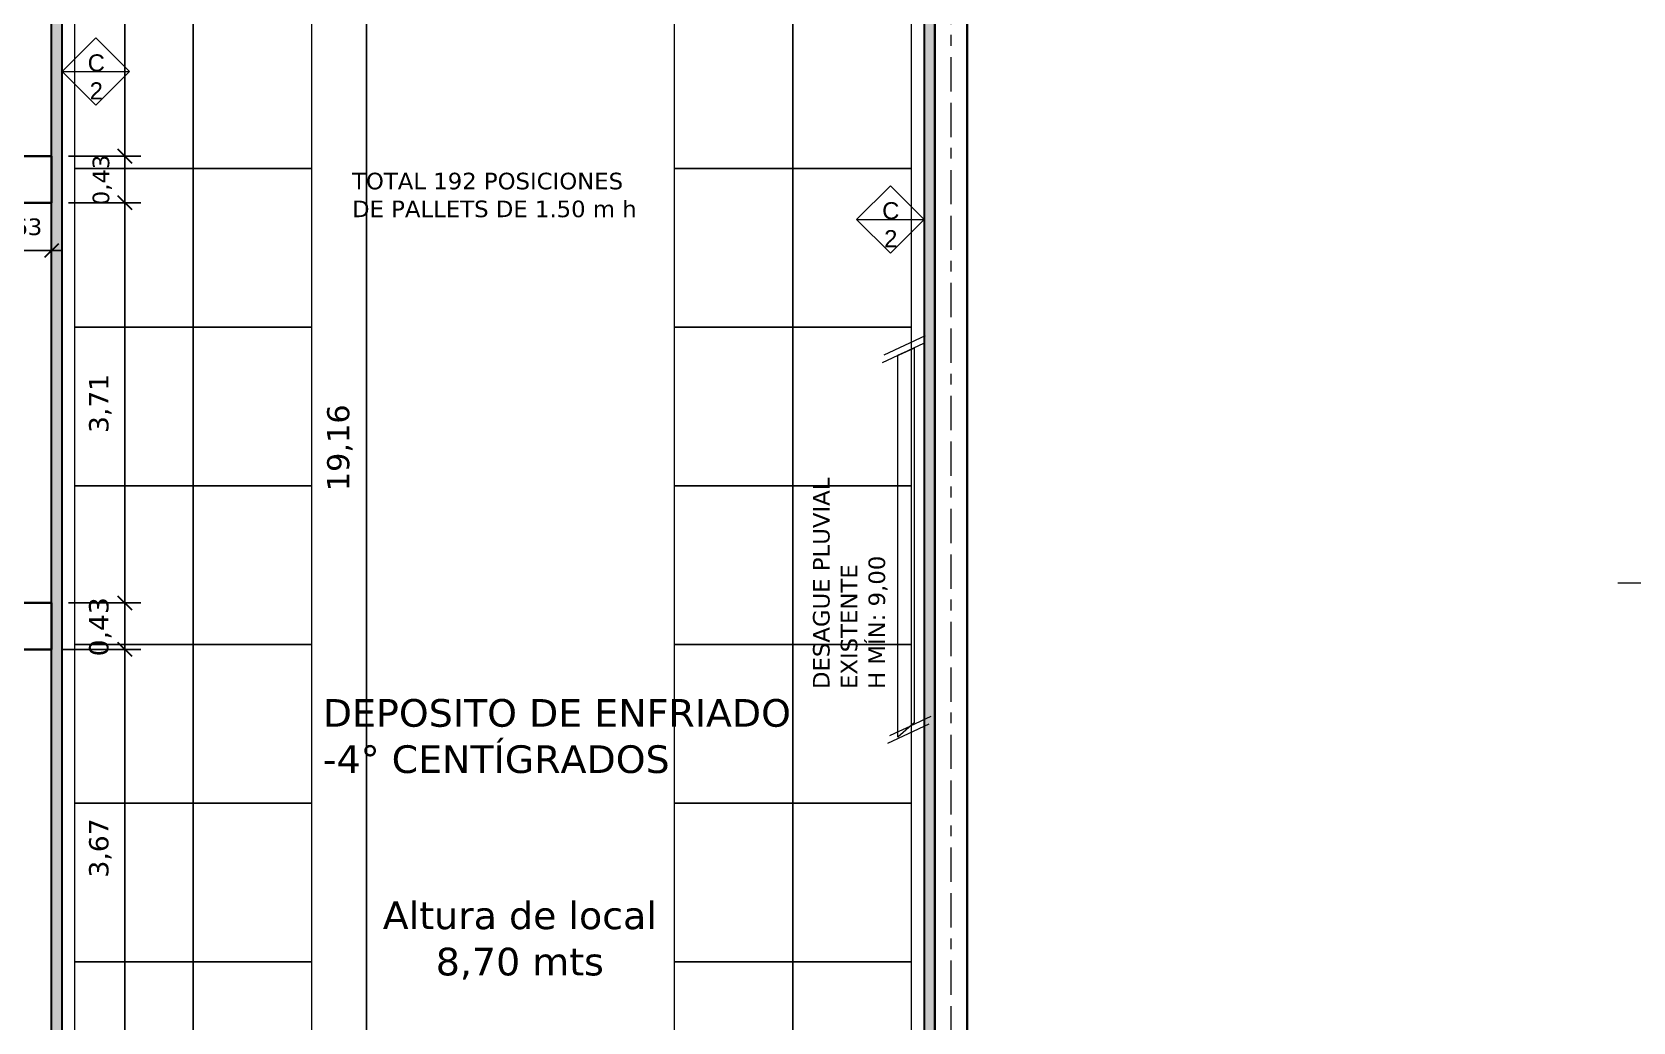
# Model space of a CAD drawing. Header units: metres. Extents: x -16.9 to 45.1, y -12.2 to 64.8.
# Drawn here: x 0.5 to 15.34, y 27.27 to 36.45 of the extents above; entities that cross this region are included whole.
import ezdxf

# ---------------------------------------------------------------- set-up
doc = ezdxf.new("R2010")
doc.units = ezdxf.units.M
doc.header["$LTSCALE"] = 0.508
doc.header["$PDMODE"] = 1
doc.header["$PDSIZE"] = -2
doc.linetypes.add('STYLE_02', pattern=[0.694425, 0.48607, -0.208355])
doc.linetypes.add('STYLE_07', pattern=[1.875, 0.625, -0.20828, 0.625, -0.20836, 0.06943, -0.13893])
doc.layers.get('0').update_dxf_attribs({"lineweight": 18})
for name, color, linetype, lineweight in [('columnas HA', 7, 'Continuous', 35), ('Dimension', 7, 'Continuous', 5), ('ESTANTERIA', 7, 'Continuous', 18), ('Muros', 7, 'Continuous', 35), ('None', 7, 'Continuous', 5), ('panel nuevo', 7, 'Continuous', 30), ('TEXTO', 7, 'Continuous', 18), ('TEXTOTERMINACIONES', 7, 'Continuous', 20)]:
    doc.layers.add(name, color=color, linetype=linetype, lineweight=lineweight)
doc.styles.add('Arial', font='arial.ttf')
doc.styles.add('Verdana', font='verdana.ttf')
doc.dimstyles.new('personal', dxfattribs={"dimtxt": 0.227376, "dimasz": 0.179989, "dimexe": 0.15, "dimexo": 0.159, "dimgap": 0.001, "dimtad": 1, "dimzin": 3, "dimtxsty": 'Arial', "dimblk": 'VW_SLASH', "dimcen": 0, "dimdle": 0.001, "dimazin": 0, "dimtfac": 0.8, "dimtix": 1, "dimtmove": 0, "dimatfit": 0, "dimldrblk": 'VW_CONCAVEFILLED', "dimfxl": 0, "dimfrac": 2, "dimtolj": 1, "dimtzin": 3, "dimarcsym": 0})
pattern_1 = [(0, (0.94279, 11.969912), (0.050229492, 0.029000004), [0.03348633, -0.06697266]), (120, (0.94279, 11.969912), (-0.050229486, 0.029000014), [0.03348633, -0.06697266]), (60, (0.976275, 12.027912), (6e-09, 0.058000018), [0.03348633, -0.06697266])]

# ---------------------------------------------------------------- blocks, each defined once
blk = doc.blocks.new('*D32')
at = {"layer": 'Defpoints', "color": 0, "lineweight": 0, "transparency": 16777216}
for p in [(3.6, 42.18), (3.64, 42.18), (3.49, 23.02)]:
    blk.add_point(p, dxfattribs=at)
at = {"layer": 'Dimension', "color": 0, "lineweight": -2, "transparency": 16777216}
for p, q in [((3.481, 42.18), (3.45, 42.18)), ((3.6, 42.28), (3.6, 42.18)), ((3.6, 42.18), (3.6, 23.02)), ((3.6, 23.02), (3.6, 22.92)), ((3.649, 23.02), (3.75, 23.02))]:
    blk.add_line(p, q, dxfattribs=at)
at = {"layer": 'panel nuevo', "color": 0, "transparency": 16777216}
for points in [[(3.536, 42.244), (3.664, 42.116)], [(3.664, 22.956), (3.536, 23.084)]]:
    blk.add_lwpolyline(points, dxfattribs=at)
at = {"layer": 'Dimension', "color": 0, "transparency": 16777216, "insert": (3.236, 32.19), "char_height": 0.2051, "attachment_point": 1, "rotation": 90, "line_spacing_factor": 1.003239, "style": 'Verdana'}
blk.add_mtext('19,16', dxfattribs=at)
blk = doc.blocks.new('VW_CONCAVEFILLED')
at = {"linetype": 'ByBlock', "lineweight": 0}
blk.add_hatch(color=0, dxfattribs=at).paths.add_polyline_path([(-1.111, 0.298), (-1.079, 0.28), (-1.046, 0.263), (-1.013, 0.247), (-0.98, 0.231), (-0.947, 0.216), (-0.914, 0.201), (-0.88, 0.187), (-0.847, 0.173), (-0.813, 0.16), (-0.779, 0.147), (-0.745, 0.135), (-0.711, 0.123), (-0.677, 0.112), (-0.643, 0.101), (-0.608, 0.091), (-0.574, 0.082), (-0.539, 0.073), (-0.504, 0.064), (-0.469, 0.056), (-0.434, 0.049), (-0.398, 0.042), (-0.363, 0.035), (-0.327, 0.029), (-0.291, 0.024), (-0.255, 0.019), (-0.219, 0.015), (-0.183, 0.011), (-0.147, 0.008), (-0.11, 0.005), (-0.074, 0.003), (-0.037, 0.001), (0, 0), (-0.037, -0.001), (-0.074, -0.003), (-0.11, -0.005), (-0.147, -0.008), (-0.183, -0.011), (-0.219, -0.015), (-0.255, -0.019), (-0.291, -0.024), (-0.327, -0.029), (-0.363, -0.035), (-0.398, -0.042), (-0.434, -0.049), (-0.469, -0.056), (-0.504, -0.064), (-0.539, -0.073), (-0.574, -0.082), (-0.608, -0.091), (-0.643, -0.101), (-0.677, -0.112), (-0.711, -0.123), (-0.745, -0.135), (-0.779, -0.147), (-0.813, -0.16), (-0.847, -0.173), (-0.88, -0.187), (-0.914, -0.201), (-0.947, -0.216), (-0.98, -0.231), (-1.013, -0.247), (-1.046, -0.263), (-1.079, -0.28), (-1.111, -0.298), (-1.097, -0.282), (-1.085, -0.267), (-1.072, -0.25), (-1.061, -0.233), (-1.051, -0.215), (-1.041, -0.197), (-1.032, -0.179), (-1.024, -0.16), (-1.017, -0.141), (-1.011, -0.121), (-1.006, -0.101), (-1.001, -0.081), (-0.998, -0.061), (-0.996, -0.041), (-0.994, -0.02), (-0.994, 0), (-0.994, 0.02), (-0.996, 0.041), (-0.998, 0.061), (-1.001, 0.081), (-1.006, 0.101), (-1.011, 0.121), (-1.017, 0.141), (-1.024, 0.16), (-1.032, 0.179), (-1.041, 0.197), (-1.051, 0.215), (-1.061, 0.233), (-1.072, 0.25), (-1.085, 0.267), (-1.097, 0.282)])
at = {"layer": 'panel nuevo', "color": 0}
blk.add_lwpolyline([(-1.111, 0.298), (-1.079, 0.28), (-1.046, 0.263), (-1.013, 0.247), (-0.98, 0.231), (-0.947, 0.216), (-0.914, 0.201), (-0.88, 0.187), (-0.847, 0.173), (-0.813, 0.16), (-0.779, 0.147), (-0.745, 0.135), (-0.711, 0.123), (-0.677, 0.112), (-0.643, 0.101), (-0.608, 0.091), (-0.574, 0.082), (-0.539, 0.073), (-0.504, 0.064), (-0.469, 0.056), (-0.434, 0.049), (-0.398, 0.042), (-0.363, 0.035), (-0.327, 0.029), (-0.291, 0.024), (-0.255, 0.019), (-0.219, 0.015), (-0.183, 0.011), (-0.147, 0.008), (-0.11, 0.005), (-0.074, 0.003), (-0.037, 0.001), (0, 0), (-0.037, -0.001), (-0.074, -0.003), (-0.11, -0.005), (-0.147, -0.008), (-0.183, -0.011), (-0.219, -0.015), (-0.255, -0.019), (-0.291, -0.024), (-0.327, -0.029), (-0.363, -0.035), (-0.398, -0.042), (-0.434, -0.049), (-0.469, -0.056), (-0.504, -0.064), (-0.539, -0.073), (-0.574, -0.082), (-0.608, -0.091), (-0.643, -0.101), (-0.677, -0.112), (-0.711, -0.123), (-0.745, -0.135), (-0.779, -0.147), (-0.813, -0.16), (-0.847, -0.173), (-0.88, -0.187), (-0.914, -0.201), (-0.947, -0.216), (-0.98, -0.231), (-1.013, -0.247), (-1.046, -0.263), (-1.079, -0.28), (-1.111, -0.298), (-1.097, -0.282), (-1.085, -0.267), (-1.072, -0.25), (-1.061, -0.233), (-1.051, -0.215), (-1.041, -0.197), (-1.032, -0.179), (-1.024, -0.16), (-1.017, -0.141), (-1.011, -0.121), (-1.006, -0.101), (-1.001, -0.081), (-0.998, -0.061), (-0.996, -0.041), (-0.994, -0.02), (-0.994, 0), (-0.994, 0.02), (-0.996, 0.041), (-0.998, 0.061), (-1.001, 0.081), (-1.006, 0.101), (-1.011, 0.121), (-1.017, 0.141), (-1.024, 0.16), (-1.032, 0.179), (-1.041, 0.197), (-1.051, 0.215), (-1.061, 0.233), (-1.072, 0.25), (-1.085, 0.267), (-1.097, 0.282)], close=True, dxfattribs=at)
blk = doc.blocks.new('VW_SLASH')
at = {"color": 0, "linetype": 'ByBlock', "lineweight": -2}
blk.add_line((0, 0), (-1, 0), dxfattribs=at)
at = {"layer": 'panel nuevo', "color": 0}
blk.add_lwpolyline([(0.354, 0.354), (-0.354, -0.354)], dxfattribs=at)
blk = doc.blocks.new('*D41')
at = {"layer": 'Defpoints', "color": 0, "lineweight": 0, "transparency": 16777216}
for p in [(0.05, 34.864), (0.68, 34.864), (0.05, 34.42)]:
    blk.add_point(p, dxfattribs=at)
at = {"layer": 'Dimension', "color": 0, "lineweight": -2, "transparency": 16777216}
for p, q in [((0.05, 34.705), (0.05, 34.27)), ((0.68, 34.705), (0.68, 34.27)), ((-0.05, 34.42), (0.05, 34.42)), ((0.05, 34.42), (0.68, 34.42)), ((0.68, 34.42), (0.78, 34.42))]:
    blk.add_line(p, q, dxfattribs=at)
at = {"layer": 'panel nuevo', "color": 0, "transparency": 16777216}
for points in [[(-0.014, 34.356), (0.114, 34.484)], [(0.744, 34.484), (0.616, 34.356)]]:
    blk.add_lwpolyline(points, dxfattribs=at)
at = {"layer": 'Dimension', "color": 0, "transparency": 16777216, "insert": (0.125, 34.718), "char_height": 0.1538, "attachment_point": 1, "line_spacing_factor": 1.003239, "style": 'Verdana'}
blk.add_mtext('0,63', dxfattribs=at)
blk = doc.blocks.new('*D42')
at = {"layer": 'Defpoints', "color": 0, "lineweight": 0, "transparency": 16777216}
for p in [(0.68, 35.296), (1.36, 35.296), (0.68, 34.864)]:
    blk.add_point(p, dxfattribs=at)
at = {"layer": 'Dimension', "color": 0, "lineweight": -2, "transparency": 16777216}
for p, q in [((1.36, 35.396), (1.36, 35.296)), ((0.839, 35.296), (1.51, 35.296)), ((1.36, 35.296), (1.36, 34.864)), ((0.839, 34.864), (1.51, 34.864)), ((1.36, 34.864), (1.36, 34.764))]:
    blk.add_line(p, q, dxfattribs=at)
at = {"layer": 'panel nuevo', "color": 0, "transparency": 16777216}
for points in [[(1.296, 35.359), (1.424, 35.232)], [(1.424, 34.801), (1.296, 34.928)]]:
    blk.add_lwpolyline(points, dxfattribs=at)
at = {"layer": 'Dimension', "color": 0, "transparency": 16777216, "insert": (1.062, 34.84), "char_height": 0.1538, "attachment_point": 1, "rotation": 90, "line_spacing_factor": 1.003239, "style": 'Verdana'}
blk.add_mtext('0,43', dxfattribs=at)
blk = doc.blocks.new('*D143')
at = {"layer": 'Defpoints', "color": 0, "lineweight": 0, "transparency": 16777216}
for p in [(0.68, 39.024), (1.36, 39.024), (0.68, 35.296)]:
    blk.add_point(p, dxfattribs=at)
at = {"layer": 'Dimension', "color": 0, "lineweight": -2, "transparency": 16777216}
for p, q in [((1.36, 39.124), (1.36, 39.024)), ((0.839, 39.024), (1.51, 39.024)), ((1.36, 39.024), (1.36, 35.296)), ((0.839, 35.296), (1.51, 35.296)), ((1.36, 35.296), (1.36, 35.196))]:
    blk.add_line(p, q, dxfattribs=at)
at = {"layer": 'panel nuevo', "color": 0, "transparency": 16777216}
for points in [[(1.296, 39.088), (1.424, 38.961)], [(1.424, 35.232), (1.296, 35.359)]]:
    blk.add_lwpolyline(points, dxfattribs=at)
at = {"layer": 'Dimension', "color": 0, "transparency": 16777216, "insert": (1.029, 36.88), "char_height": 0.1794, "attachment_point": 1, "rotation": 90, "line_spacing_factor": 1.003239, "style": 'Verdana'}
blk.add_mtext('3,73', dxfattribs=at)
blk = doc.blocks.new('*D144')
at = {"layer": 'Defpoints', "color": 0, "lineweight": 0, "transparency": 16777216}
for p in [(0.68, 34.864), (1.36, 34.864), (0.68, 31.156)]:
    blk.add_point(p, dxfattribs=at)
at = {"layer": 'Dimension', "color": 0, "lineweight": -2, "transparency": 16777216}
for p, q in [((1.36, 34.964), (1.36, 34.864)), ((0.839, 34.864), (1.51, 34.864)), ((1.36, 34.864), (1.36, 31.156)), ((0.839, 31.156), (1.51, 31.156)), ((1.36, 31.156), (1.36, 31.056))]:
    blk.add_line(p, q, dxfattribs=at)
at = {"layer": 'panel nuevo', "color": 0, "transparency": 16777216}
for points in [[(1.296, 34.928), (1.424, 34.801)], [(1.424, 31.092), (1.296, 31.219)]]:
    blk.add_lwpolyline(points, dxfattribs=at)
at = {"layer": 'Dimension', "color": 0, "transparency": 16777216, "insert": (1.029, 32.73), "char_height": 0.1794, "attachment_point": 1, "rotation": 90, "line_spacing_factor": 1.003239, "style": 'Verdana'}
blk.add_mtext('3,71', dxfattribs=at)
blk = doc.blocks.new('*D145')
at = {"layer": 'Defpoints', "color": 0, "lineweight": 0, "transparency": 16777216}
for p in [(0.68, 31.156), (1.36, 31.156), (0.61, 30.724)]:
    blk.add_point(p, dxfattribs=at)
at = {"layer": 'Dimension', "color": 0, "lineweight": -2, "transparency": 16777216}
for p, q in [((1.36, 31.256), (1.36, 31.156)), ((0.839, 31.156), (1.51, 31.156)), ((1.36, 31.156), (1.36, 30.724)), ((0.769, 30.724), (1.51, 30.724)), ((1.36, 30.724), (1.36, 30.624))]:
    blk.add_line(p, q, dxfattribs=at)
at = {"layer": 'panel nuevo', "color": 0, "transparency": 16777216}
for points in [[(1.296, 31.219), (1.424, 31.092)], [(1.424, 30.661), (1.296, 30.788)]]:
    blk.add_lwpolyline(points, dxfattribs=at)
at = {"layer": 'Dimension', "color": 0, "transparency": 16777216, "insert": (1.029, 30.66), "char_height": 0.1794, "attachment_point": 1, "rotation": 90, "line_spacing_factor": 1.003239, "style": 'Verdana'}
blk.add_mtext('0,43', dxfattribs=at)
blk = doc.blocks.new('*D146')
at = {"layer": 'Defpoints', "color": 0, "lineweight": 0, "transparency": 16777216}
for p in [(0.61, 30.724), (1.36, 30.724), (0.68, 27.056)]:
    blk.add_point(p, dxfattribs=at)
at = {"layer": 'Dimension', "color": 0, "lineweight": -2, "transparency": 16777216}
for p, q in [((0.769, 30.724), (1.51, 30.724)), ((1.36, 30.824), (1.36, 30.724)), ((1.36, 30.724), (1.36, 27.056)), ((0.839, 27.056), (1.51, 27.056)), ((1.36, 27.056), (1.36, 26.956))]:
    blk.add_line(p, q, dxfattribs=at)
at = {"layer": 'panel nuevo', "color": 0, "transparency": 16777216}
for points in [[(1.296, 30.788), (1.424, 30.661)], [(1.424, 26.992), (1.296, 27.119)]]:
    blk.add_lwpolyline(points, dxfattribs=at)
at = {"layer": 'Dimension', "color": 0, "transparency": 16777216, "insert": (1.029, 28.61), "char_height": 0.1794, "attachment_point": 1, "rotation": 90, "line_spacing_factor": 1.003239, "style": 'Verdana'}
blk.add_mtext('3,67', dxfattribs=at)
blk = doc.blocks.new('Group-26')
at = {"layer": 'ESTANTERIA', "color": 0, "linetype": 'Continuous'}
for points in [[(1.995, 36.65), (0.895, 36.65), (0.895, 35.18), (1.995, 35.18)], [(3.095, 36.65), (1.995, 36.65), (1.995, 35.18), (3.095, 35.18)], [(7.553, 36.65), (6.453, 36.65), (6.453, 35.18), (7.553, 35.18)], [(8.653, 36.65), (7.553, 36.65), (7.553, 35.18), (8.653, 35.18)], [(1.995, 35.18), (0.895, 35.18), (0.895, 33.71), (1.995, 33.71)], [(3.095, 35.18), (1.995, 35.18), (1.995, 33.71), (3.095, 33.71)], [(7.553, 35.18), (6.453, 35.18), (6.453, 33.71), (7.553, 33.71)], [(8.653, 35.18), (7.553, 35.18), (7.553, 33.71), (8.653, 33.71)], [(1.995, 33.71), (0.895, 33.71), (0.895, 32.24), (1.995, 32.24)], [(3.095, 33.71), (1.995, 33.71), (1.995, 32.24), (3.095, 32.24)], [(7.553, 33.71), (6.453, 33.71), (6.453, 32.24), (7.553, 32.24)], [(8.653, 33.71), (7.553, 33.71), (7.553, 32.24), (8.653, 32.24)], [(1.995, 32.24), (0.895, 32.24), (0.895, 30.77), (1.995, 30.77)], [(3.095, 32.24), (1.995, 32.24), (1.995, 30.77), (3.095, 30.77)], [(7.553, 32.24), (6.453, 32.24), (6.453, 30.77), (7.553, 30.77)], [(8.653, 32.24), (7.553, 32.24), (7.553, 30.77), (8.653, 30.77)], [(1.995, 30.77), (0.895, 30.77), (0.895, 29.3), (1.995, 29.3)], [(3.095, 30.77), (1.995, 30.77), (1.995, 29.3), (3.095, 29.3)], [(7.553, 30.77), (6.453, 30.77), (6.453, 29.3), (7.553, 29.3)], [(8.653, 30.77), (7.553, 30.77), (7.553, 29.3), (8.653, 29.3)], [(1.995, 29.3), (0.895, 29.3), (0.895, 27.83), (1.995, 27.83)], [(3.095, 29.3), (1.995, 29.3), (1.995, 27.83), (3.095, 27.83)], [(7.553, 29.3), (6.453, 29.3), (6.453, 27.83), (7.553, 27.83)], [(8.653, 29.3), (7.553, 29.3), (7.553, 27.83), (8.653, 27.83)], [(1.995, 27.83), (0.895, 27.83), (0.895, 26.36), (1.995, 26.36)], [(3.095, 27.83), (1.995, 27.83), (1.995, 26.36), (3.095, 26.36)], [(7.553, 27.83), (6.453, 27.83), (6.453, 26.36), (7.553, 26.36)], [(8.653, 27.83), (7.553, 27.83), (7.553, 26.36), (8.653, 26.36)]]:
    blk.add_lwpolyline(points, close=True, dxfattribs=at)

msp = doc.modelspace()

# ---------------------------------------------------------------- hatches: boundary and pattern name
at = {"layer": 'panel nuevo', "linetype": 'Continuous', "lineweight": 9}
h = msp.add_hatch(dxfattribs=at)
h.set_pattern_fill('HONEY', style=0, pattern_type=2)
h.set_pattern_definition(pattern_1)
h.paths.add_polyline_path([(0.78, 23.02), (0.68, 22.92), (0.68, 42.28), (0.78, 42.18)])
h = msp.add_hatch(dxfattribs=at)
h.set_pattern_fill('HONEY', style=0, pattern_type=2)
h.set_pattern_definition(pattern_1)
h.paths.add_polyline_path([(8.77, 42.18), (8.87, 42.28), (8.87, 22.92), (8.77, 23.02)])

# ---------------------------------------------------------------- linework, layer by layer
at = {"layer": 'columnas HA'}
for points in [[(0.05, 35.296), (0.68, 35.296), (0.68, 34.864), (0.05, 34.864)], [(0.05, 31.156), (0.68, 31.156), (0.68, 30.724), (0.05, 30.724)]]:
    msp.add_lwpolyline(points, close=True, dxfattribs=at)
at = {"layer": 'Muros'}
for p, q in [((8.87, 42.74), (8.87, 16.417)), ((9.17, 39.61), (9.17, -4.264))]:
    msp.add_line(p, q, dxfattribs=at)
at = {"layer": 'None', "linetype": 'STYLE_07', "lineweight": 5}
msp.add_line((9.02, -4.3), (9.02, 44.36), dxfattribs=at)
at = {"layer": 'None', "linetype": 'STYLE_02', "lineweight": 5}
msp.add_line((0.68, 22.92), (0.68, 43.61), dxfattribs=at)
at = {"layer": 'None', "linetype": 'Continuous', "lineweight": 5}
msp.add_line((16.45, 31.338), (15.2, 31.338), dxfattribs=at)
at = {"layer": 'panel nuevo'}
for p, q in [((0.68, 22.92), (0.68, 42.28)), ((0.78, 23.02), (0.78, 42.18)), ((8.77, 42.18), (8.77, 23.02)), ((8.87, 42.28), (8.87, 22.92))]:
    msp.add_line(p, q, dxfattribs=at)
at = {"layer": 'TEXTOTERMINACIONES'}
for p, q in [((0.78, 36.08), (1.405, 36.08)), ((8.145, 34.71), (8.77, 34.71))]:
    msp.add_line(p, q, dxfattribs=at)
at = {"layer": 'TEXTOTERMINACIONES', "flags": 128}
for points in [[(1.405, 36.08), (1.092, 36.392), (0.78, 36.08), (1.092, 35.768)], [(8.77, 34.71), (8.458, 35.022), (8.145, 34.71), (8.458, 34.398)]]:
    msp.add_lwpolyline(points, close=True, dxfattribs=at)

# ---------------------------------------------------------------- texts
at = {"layer": 'None', "insert": (3.467, 35.142), "char_height": 0.15379, "attachment_point": 1, "line_spacing_factor": 1.007268, "style": 'Verdana'}
msp.add_mtext('TOTAL 192 POSICIONES\\PDE PALLETS DE 1.50 m h', dxfattribs=at)
at = {"layer": 'None', "insert": (7.74, 30.357), "char_height": 0.15379, "attachment_point": 1, "rotation": 90, "line_spacing_factor": 1.003239, "style": 'Verdana'}
msp.add_mtext('DESAGUE PLUVIAL\\PEXISTENTE\\PH MÍN: 9,00', dxfattribs=at)
at = {"layer": 'TEXTO', "char_height": 0.25632, "line_spacing_factor": 1.003239, "style": 'Verdana'}
for s, insert, attachment_point in [('DEPOSITO DE ENFRIADO\\P-4° CENTÍGRADOS', (3.196, 30.264), 1), ('Altura de local\\P8,70 mts', (5.022, 28.388), 2)]:
    msp.add_mtext(s, dxfattribs=dict(at, insert=insert, attachment_point=attachment_point))
at = {"layer": 'TEXTOTERMINACIONES', "char_height": 0.158, "attachment_point": 8, "line_spacing_factor": 0.96736, "style": 'Arial'}
for s, insert in [('C', (1.096, 36.079)), ('2', (1.096, 35.822)), ('C', (8.461, 34.709)), ('2', (8.461, 34.452))]:
    msp.add_mtext(s, dxfattribs=dict(at, insert=insert))

# ---------------------------------------------------------------- dimensions: what is measured, and where the dimension line sits
at = {"layer": 'Dimension'}
for base, p1, p2, override, picture, middle in [((3.6, 42.18), (3.49, 23.02), (3.64, 42.18), {"dimtxt": 0.205052, "dimgap": 0.1, "dimpost": '<>', "dimtxsty": 'Verdana', "dimtmove": 2}, '*D32', (3.6, 32.6)), ((1.36, 39.024), (0.68, 35.296), (0.68, 39.024), {"dimtxt": 0.179421, "dimgap": 0.1, "dimpost": '<>', "dimtxsty": 'Verdana', "dimtmove": 2}, '*D143', (1.36, 37.16)), ((1.36, 35.296), (0.68, 34.864), (0.68, 35.296), {"dimtxt": 0.153789, "dimgap": 0.1, "dimpost": '<>', "dimtxsty": 'Verdana', "dimtmove": 2}, '*D42', (1.36, 35.08)), ((1.36, 34.864), (0.68, 31.156), (0.68, 34.864), {"dimtxt": 0.179421, "dimgap": 0.1, "dimpost": '<>', "dimtxsty": 'Verdana', "dimtmove": 2}, '*D144', (1.36, 33.01)), ((1.36, 31.156), (0.61, 30.724), (0.68, 31.156), {"dimtxt": 0.179421, "dimgap": 0.1, "dimpost": '<>', "dimtxsty": 'Verdana', "dimtmove": 2}, '*D145', (1.36, 30.94)), ((1.36, 30.724), (0.68, 27.056), (0.61, 30.724), {"dimtxt": 0.179421, "dimgap": 0.1, "dimpost": '<>', "dimtxsty": 'Verdana', "dimtmove": 2}, '*D146', (1.36, 28.89))]:
    dim = msp.add_linear_dim(base=base, p1=p1, p2=p2, angle=270, dimstyle='personal', override=override, dxfattribs=at)
    dim.commit()
    dim.dimension.update_dxf_attribs({"geometry": picture, "text_midpoint": middle})
dim = msp.add_linear_dim(base=(0.05, 34.42), p1=(0.68, 34.864), p2=(0.05, 34.864), dimstyle='personal', override={"dimtxt": 0.153789, "dimgap": 0.1, "dimpost": '<>', "dimtxsty": 'Verdana', "dimtmove": 2}, dxfattribs=at)
dim.commit()
dim.dimension.update_dxf_attribs({"geometry": '*D41', "text_midpoint": (0.365, 34.42)})

# ---------------------------------------------------------------- wipeouts: each hides what was drawn before it
at = {"linetype": 'Continuous', "lineweight": 5}
msp.add_wipeout([(8.678, 33.52), (8.678, 30.045), (8.528, 29.91), (8.528, 33.45)], dxfattribs=at).dxf.layer = 'None'

# ---------------------------------------------------------------- next in the draw order: linework, layer by layer
at = {"layer": 'None', "linetype": 'Continuous', "lineweight": 5}
for p, q in [((8.764, 33.56), (8.38, 33.381)), ((8.781, 33.63), (8.398, 33.451)), ((8.814, 30.031), (8.431, 29.852)), ((8.832, 30.101), (8.448, 29.922))]:
    msp.add_line(p, q, dxfattribs=at)
msp.add_lwpolyline([(8.678, 33.52), (8.678, 30.045), (8.528, 29.91), (8.528, 33.45)], close=True, dxfattribs=at)

# ---------------------------------------------------------------- next in the draw order: block references
at = {"layer": 'panel nuevo'}
msp.add_blockref('Group-26', (0, 0), dxfattribs=at)

doc.saveas('drawing.dxf')
